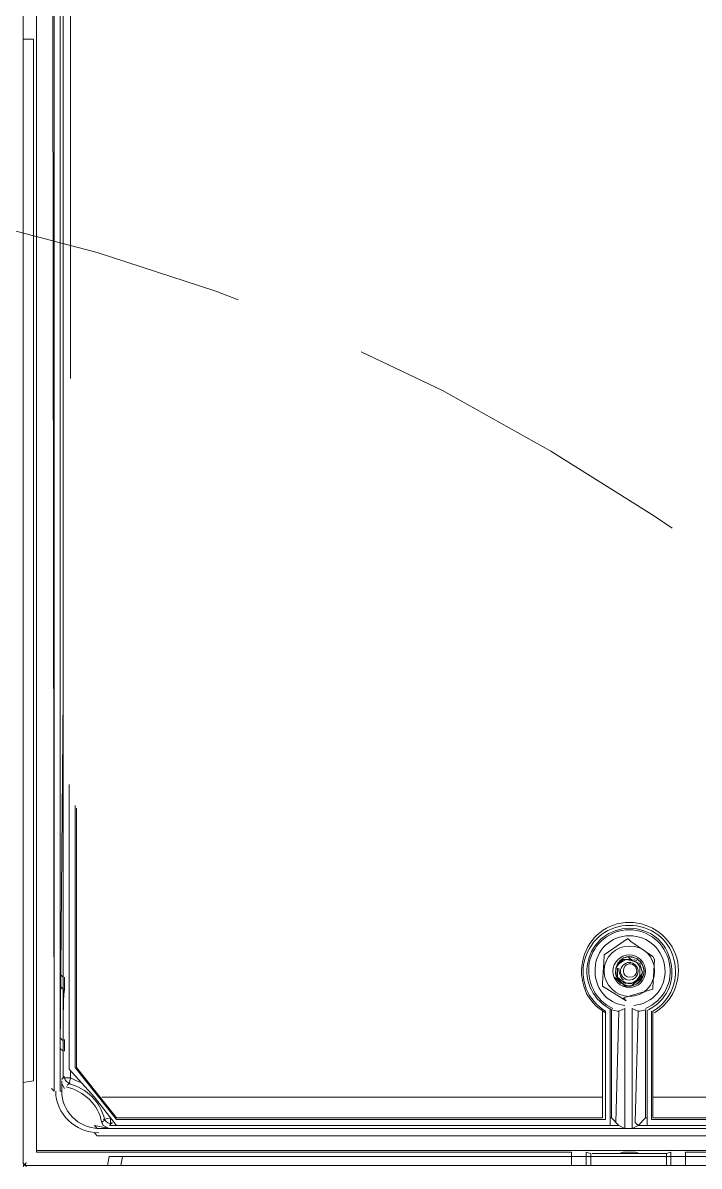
# Model space of a CAD drawing. Header units: metres. Extents: x 2999 to 3164, y 1641 to 1678.
# Drawn here: x 3009.257 to 3009.965, y 1652.676 to 1653.873 of the extents above; entities that cross this region are included whole.
import ezdxf

# ---------------------------------------------------------------- set-up
doc = ezdxf.new("R2010")
doc.units = ezdxf.units.M

msp = doc.modelspace()

# ---------------------------------------------------------------- linework, layer by layer
at = {"color": 7, "linetype": 'Continuous', "lineweight": 20, "true_color": 0x000007}
for points in [[(3009.2571, 1655.2093), (3009.2571, 1652.6781), (3009.2571, 1652.6781)], [(3009.2571, 1655.2093), (3009.2571, 1652.6781), (3009.2571, 1652.6781)], [(3009.299, 1653.2104), (3009.299, 1655.127), (3009.2974, 1655.1317), (3009.2974, 1654.9951)], [(3009.299, 1655.127), (3009.3067, 1655.127), (3009.3067, 1653.5006)], [(3009.271, 1655.1177), (3009.271, 1652.692), (3009.271, 1652.692)], [(3009.271, 1655.11), (3009.271, 1652.6905), (3009.271, 1652.6905)], [(3009.2897, 1654.9998), (3009.2866, 1655.0029), (3009.2897, 1652.7541)], [(3009.2959, 1652.7541), (3009.2959, 1654.9951), (3009.2897, 1654.9998), (3009.2897, 1652.7541)], [(3009.2571, 1653.856), (3009.2679, 1653.856), (3009.2679, 1652.765), (3009.2571, 1652.7634)], [(3009.299, 1652.7681), (3009.299, 1653.2104), (3009.299, 1653.2104)], [(3009.299, 1652.796), (3009.2959, 1652.7991), (3009.299, 1653.1685)], [(3009.299, 1653.1685), (3009.299, 1652.8736), (3009.299, 1652.8736)], [(3009.3052, 1653.0754), (3009.3052, 1652.7774), (3009.3052, 1652.7774)], [(3009.3114, 1652.7789), (3009.3114, 1653.0536), (3009.3114, 1653.0536)], [(3009.3129, 1652.7789), (3009.3129, 1653.0505), (3009.3129, 1653.0505)], [(3009.8872, 1652.8643), (3009.8825, 1652.869), (3009.8794, 1652.8736), (3009.8778, 1652.8767), (3009.8778, 1652.8829), (3009.8809, 1652.8876), (3009.8856, 1652.8907), (3009.8887, 1652.8922), (3009.8949, 1652.8907), (3009.8996, 1652.8891), (3009.9027, 1652.8845), (3009.9027, 1652.8783), (3009.9027, 1652.8752), (3009.8996, 1652.8705), (3009.8949, 1652.8674), (3009.8887, 1652.8674), (3009.8856, 1652.869)], [(3009.9027, 1652.8705), (3009.9058, 1652.8783), (3009.9027, 1652.8876), (3009.8965, 1652.8907), (3009.8918, 1652.8922), (3009.8856, 1652.8922), (3009.8809, 1652.8891), (3009.8778, 1652.8829), (3009.8778, 1652.8767), (3009.8794, 1652.8705), (3009.8825, 1652.8674), (3009.8809, 1652.8705)], [(3009.8934, 1652.8922), (3009.8903, 1652.8953), (3009.8903, 1652.8953)], [(3009.8918, 1652.8922), (3009.8949, 1652.8922), (3009.8949, 1652.8922)], [(3009.8965, 1652.8922), (3009.8996, 1652.8907), (3009.8996, 1652.8907)], [(3009.9027, 1652.8876), (3009.8996, 1652.8891), (3009.8996, 1652.8891)], [(3009.299, 1652.8736), (3009.2959, 1652.8767), (3009.2959, 1652.8767)], [(3009.8794, 1652.8829), (3009.8794, 1652.8736), (3009.8872, 1652.8674), (3009.8949, 1652.8674), (3009.9027, 1652.8705)], [(3009.9058, 1652.8783), (3009.9027, 1652.8736), (3009.8996, 1652.869), (3009.8934, 1652.8643), (3009.8872, 1652.8643)], [(3009.9058, 1652.8752), (3009.9027, 1652.8705), (3009.9027, 1652.8705)], [(3009.299, 1652.8612), (3009.2959, 1652.8643), (3009.2959, 1652.8643)], [(3009.8794, 1652.8705), (3009.8763, 1652.8736), (3009.8763, 1652.8736)], [(3009.8856, 1652.8674), (3009.8825, 1652.8674), (3009.8825, 1652.8674)], [(3009.8716, 1652.7479), (3009.8716, 1652.8395), (3009.8716, 1652.8395)], [(3009.8872, 1652.841), (3009.8809, 1652.8379), (3009.8794, 1652.8379), (3009.8732, 1652.8395)], [(3009.8809, 1652.7184), (3009.8732, 1652.7262), (3009.8732, 1652.8395)], [(3009.8872, 1652.841), (3009.8872, 1652.7153), (3009.8872, 1652.7153)], [(3009.8949, 1652.841), (3009.9011, 1652.8379), (3009.9027, 1652.8379), (3009.9089, 1652.8395)], [(3009.8949, 1652.7153), (3009.8949, 1652.841), (3009.8949, 1652.841)], [(3009.9089, 1652.8395), (3009.9089, 1652.7262), (3009.9011, 1652.7184)], [(3009.9104, 1652.8395), (3009.9104, 1652.7479), (3009.9104, 1652.7479)], [(3009.8639, 1652.8379), (3009.8639, 1652.7262), (3009.8639, 1652.7262)], [(3009.867, 1652.8379), (3009.867, 1652.7246), (3009.867, 1652.7246)], [(3009.8809, 1652.7184), (3009.8778, 1652.7215), (3009.8809, 1652.8379)], [(3009.9011, 1652.7184), (3009.898, 1652.7215), (3009.9011, 1652.8379)], [(3009.9151, 1652.8379), (3009.9151, 1652.7246), (3009.9151, 1652.7246)], [(3009.9166, 1652.8379), (3009.9166, 1652.7262), (3009.9166, 1652.7262)], [(3009.299, 1652.8069), (3009.2959, 1652.81), (3009.2959, 1652.81)], [(3009.299, 1652.796), (3009.2959, 1652.7991), (3009.2959, 1652.7991)], [(3009.3548, 1652.7246), (3009.3114, 1652.7789), (3009.3114, 1652.7789)], [(3009.3548, 1652.7262), (3009.3129, 1652.7789), (3009.3129, 1652.7789)], [(3009.3052, 1652.7619), (3009.3067, 1652.7681), (3009.299, 1652.7681)], [(3009.3052, 1652.7774), (3009.3316, 1652.7479), (3009.3316, 1652.7479)], [(3009.3067, 1652.7758), (3009.3067, 1652.7681), (3009.3067, 1652.7681)], [(3009.3067, 1652.7681), (3009.3129, 1652.765), (3009.3176, 1652.7634)], [(3009.2897, 1652.7541), (3009.2866, 1652.7572), (3009.2866, 1652.7572)], [(3009.2974, 1652.765), (3009.2974, 1652.7541), (3009.2974, 1652.7541)], [(3009.3005, 1652.7572), (3009.2974, 1652.7619), (3009.2974, 1652.765)], [(3009.2959, 1652.7541), (3009.2974, 1652.7541), (3009.2974, 1652.7541)], [(3009.3548, 1652.7184), (3009.3316, 1652.7479), (3009.3316, 1652.7479)], [(3009.3393, 1652.7479), (3009.8639, 1652.7479), (3009.8639, 1652.7479)], [(3009.8716, 1652.7479), (3009.8716, 1652.7184), (3009.3548, 1652.7184)], [(3009.9104, 1652.7184), (3009.9104, 1652.7479), (3009.9104, 1652.7479)], [(3009.9104, 1652.7184), (3010.4272, 1652.7184), (3010.4521, 1652.7479)], [(3009.9166, 1652.7479), (3010.4428, 1652.7479), (3010.4428, 1652.7479)], [(3009.3471, 1652.7153), (3009.3409, 1652.7184), (3009.3393, 1652.7215)], [(3009.3486, 1652.7262), (3009.3409, 1652.7246), (3009.3409, 1652.7246)], [(3009.3486, 1652.7262), (3009.3486, 1652.7184), (3009.3486, 1652.7184)], [(3009.3548, 1652.7262), (3009.8639, 1652.7262), (3009.8639, 1652.7262)], [(3009.3548, 1652.7246), (3009.867, 1652.7246), (3009.867, 1652.7246)], [(3009.8716, 1652.7262), (3009.8732, 1652.7262), (3009.8732, 1652.7262)], [(3009.9089, 1652.7262), (3009.9104, 1652.7262), (3009.9104, 1652.7262)], [(3009.9151, 1652.7246), (3010.4257, 1652.7246), (3010.4257, 1652.7246)], [(3009.9166, 1652.7262), (3010.4257, 1652.7262), (3010.4257, 1652.7262)], [(3009.3347, 1652.7153), (3009.3316, 1652.7184), (3009.3471, 1652.7153)], [(3009.3347, 1652.7076), (3009.3316, 1652.7107), (3009.3316, 1652.7107)], [(3010.4474, 1652.7153), (3009.3347, 1652.7153), (3009.3347, 1652.7153)], [(3009.3347, 1652.7076), (3010.4474, 1652.7076), (3010.4443, 1652.7107)], [(3010.4474, 1652.7076), (3009.3347, 1652.7076), (3009.3347, 1652.7076)], [(3009.3548, 1652.7184), (3009.3486, 1652.7184), (3009.3486, 1652.7184)], [(3009.8809, 1652.7184), (3009.8716, 1652.7184), (3009.8716, 1652.7184)], [(3009.8809, 1652.7184), (3009.8872, 1652.7153), (3009.8872, 1652.7153)], [(3009.9011, 1652.7184), (3009.8949, 1652.7153), (3009.8872, 1652.7153)], [(3009.9104, 1652.7184), (3009.9011, 1652.7184), (3009.9011, 1652.7184)], [(3009.9508, 1652.6905), (3010.511, 1652.6905), (3010.511, 1652.692), (3009.271, 1652.692)], [(3009.8313, 1652.6905), (3009.271, 1652.6905), (3009.271, 1652.692)], [(3009.3455, 1652.6765), (3009.3471, 1652.6858), (3009.361, 1652.6858), (3009.3595, 1652.6765)], [(3010.421, 1652.6858), (3009.361, 1652.6858), (3009.361, 1652.6858)], [(3009.8313, 1652.6905), (3009.8313, 1652.6765), (3009.8468, 1652.6765)], [(3009.8468, 1652.6905), (3009.8515, 1652.6889), (3009.8515, 1652.6889)], [(3009.8468, 1652.6905), (3009.8468, 1652.6765), (3009.8515, 1652.6765)], [(3009.8515, 1652.6889), (3009.8515, 1652.6765), (3009.9306, 1652.6765)], [(3009.9306, 1652.6889), (3009.9353, 1652.6905), (3009.9353, 1652.6905)], [(3009.9353, 1652.6905), (3009.9353, 1652.6765), (3009.9306, 1652.6765)], [(3009.9306, 1652.6889), (3009.9306, 1652.6765), (3009.9306, 1652.6765)], [(3009.9508, 1652.6905), (3009.9508, 1652.6765), (3009.9353, 1652.6765)], [(3009.8313, 1652.6765), (3009.2602, 1652.6765), (3009.2602, 1652.6765)], [(3009.2602, 1652.6765), (3010.5235, 1652.6765), (3010.5235, 1652.6765)], [(3010.5235, 1652.6765), (3009.9508, 1652.6765), (3009.9508, 1652.6765)]]:
    msp.add_lwpolyline(points, dxfattribs=at)
at = {"color": 30, "linetype": 'Continuous', "lineweight": 20, "true_color": 0x00001e}
for points in [[(3009.4821, 1653.5829), (3009.4588, 1653.5922), (3009.3347, 1653.6325), (3009.2105, 1653.6651), (3009.1205, 1653.6837)], [(3009.9368, 1653.3439), (3009.9182, 1653.3563), (3009.8096, 1653.4246), (3009.6963, 1653.4882), (3009.6109, 1653.5285)]]:
    msp.add_lwpolyline(points, dxfattribs=at)
at = {"color": 7, "linetype": 'Continuous', "lineweight": 20, "true_color": 0x000007}
msp.add_lwpolyline([(3009.9182, 1652.8922), (3009.9166, 1652.8953), (3009.8934, 1652.9109), (3009.8903, 1652.914), (3009.8654, 1652.8969), (3009.8654, 1652.8953), (3009.8639, 1652.8674), (3009.8639, 1652.8643), (3009.8887, 1652.8488), (3009.8856, 1652.8519), (3009.9166, 1652.8612), (3009.9166, 1652.8628)], close=True, dxfattribs=at)
for points, knots in [([(3009.9182, 1652.8364), (3009.9368, 1652.8472), (3009.9477, 1652.8705), (3009.9415, 1652.8938), (3009.9415, 1652.8938), (3009.9353, 1652.9155), (3009.9151, 1652.931), (3009.8918, 1652.931), (3009.8918, 1652.931), (3009.8685, 1652.931), (3009.8499, 1652.9155), (3009.8437, 1652.8938), (3009.8437, 1652.8938), (3009.8375, 1652.8705), (3009.8468, 1652.8472), (3009.867, 1652.8364)], [0, 0, 0, 0, 0.0625, 0.0625, 0.0625, 0.062501, 0.125, 0.125, 0.125, 0.125001, 0.1875, 0.1875, 0.1875, 0.187501, 1, 1, 1, 1]), ([(3009.9166, 1652.8379), (3009.9353, 1652.8488), (3009.9446, 1652.8721), (3009.9384, 1652.8922), (3009.9384, 1652.8922), (3009.9337, 1652.914), (3009.9135, 1652.9279), (3009.8918, 1652.9279), (3009.8918, 1652.9279), (3009.8701, 1652.9279), (3009.8515, 1652.914), (3009.8453, 1652.8922), (3009.8453, 1652.8922), (3009.839, 1652.8721), (3009.8484, 1652.8488), (3009.867, 1652.8379)], [0, 0, 0, 0, 0.0625, 0.0625, 0.0625, 0.062501, 0.125, 0.125, 0.125, 0.125001, 0.1875, 0.1875, 0.1875, 0.187501, 1, 1, 1, 1]), ([(3009.912, 1652.8395), (3009.9306, 1652.8488), (3009.9399, 1652.869), (3009.9353, 1652.8891), (3009.9353, 1652.8891), (3009.9306, 1652.9109), (3009.9135, 1652.9248), (3009.8918, 1652.9248), (3009.8918, 1652.9248), (3009.8716, 1652.9248), (3009.853, 1652.9109), (3009.8484, 1652.8891), (3009.8484, 1652.8891), (3009.8437, 1652.869), (3009.8546, 1652.8488), (3009.8732, 1652.8395)], [0, 0, 0, 0, 0.0625, 0.0625, 0.0625, 0.062501, 0.125, 0.125, 0.125, 0.125001, 0.1875, 0.1875, 0.1875, 0.187501, 1, 1, 1, 1]), ([(3009.9089, 1652.841), (3009.9275, 1652.8488), (3009.9384, 1652.869), (3009.9337, 1652.8891), (3009.9337, 1652.8891), (3009.9291, 1652.9093), (3009.912, 1652.9233), (3009.8918, 1652.9233), (3009.8918, 1652.9233), (3009.8716, 1652.9233), (3009.8546, 1652.9093), (3009.8499, 1652.8891), (3009.8499, 1652.8891), (3009.8468, 1652.869), (3009.8561, 1652.8488), (3009.8747, 1652.841)], [0, 0, 0, 0, 0.0625, 0.0625, 0.0625, 0.062501, 0.125, 0.125, 0.125, 0.125001, 0.1875, 0.1875, 0.1875, 0.187501, 1, 1, 1, 1]), ([(3009.8965, 1652.8441), (3009.9166, 1652.8457), (3009.9306, 1652.8628), (3009.9291, 1652.8829), (3009.9291, 1652.8829), (3009.9275, 1652.9016), (3009.912, 1652.9171), (3009.8918, 1652.9171), (3009.8918, 1652.9171), (3009.8732, 1652.9171), (3009.8561, 1652.9016), (3009.8561, 1652.8829), (3009.8561, 1652.8829), (3009.8546, 1652.8628), (3009.8685, 1652.8457), (3009.8872, 1652.8441)], [0, 0, 0, 0, 0.0625, 0.0625, 0.0625, 0.062501, 0.125, 0.125, 0.125, 0.125001, 0.1875, 0.1875, 0.1875, 0.187501, 1, 1, 1, 1]), ([(3009.9182, 1652.8798), (3009.9182, 1652.8953), (3009.9073, 1652.9062), (3009.8918, 1652.9062), (3009.8918, 1652.9062), (3009.8778, 1652.9062), (3009.8654, 1652.8953), (3009.8654, 1652.8798), (3009.8654, 1652.8798), (3009.8654, 1652.8659), (3009.8778, 1652.8534), (3009.8918, 1652.8534), (3009.8918, 1652.8534), (3009.9073, 1652.8534), (3009.9182, 1652.8659), (3009.9182, 1652.8798)], [0, 0, 0, 0, 0.0625, 0.0625, 0.0625, 0.062501, 0.125, 0.125, 0.125, 0.125001, 0.1875, 0.1875, 0.1875, 0.187501, 1, 1, 1, 1]), ([(3009.9089, 1652.8798), (3009.9089, 1652.8891), (3009.9011, 1652.8969), (3009.8918, 1652.8969), (3009.8918, 1652.8969), (3009.8825, 1652.8969), (3009.8747, 1652.8891), (3009.8747, 1652.8798), (3009.8747, 1652.8798), (3009.8747, 1652.8705), (3009.8825, 1652.8628), (3009.8918, 1652.8628), (3009.8918, 1652.8628), (3009.9011, 1652.8628), (3009.9089, 1652.8705), (3009.9089, 1652.8798)], [0, 0, 0, 0, 0.0625, 0.0625, 0.0625, 0.062501, 0.125, 0.125, 0.125, 0.125001, 0.1875, 0.1875, 0.1875, 0.187501, 1, 1, 1, 1]), ([(3009.9011, 1652.8922), (3009.8965, 1652.8953), (3009.8903, 1652.8953), (3009.8856, 1652.8938), (3009.8856, 1652.8938), (3009.8809, 1652.8907), (3009.8778, 1652.886), (3009.8778, 1652.8814), (3009.8778, 1652.8814), (3009.8763, 1652.8752), (3009.8794, 1652.8705), (3009.884, 1652.8674)], [0, 0, 0, 0, 0.083333, 0.083333, 0.083333, 0.083334, 0.166667, 0.166667, 0.166667, 0.166668, 1, 1, 1, 1]), ([(3009.9073, 1652.8798), (3009.9073, 1652.8876), (3009.8996, 1652.8953), (3009.8918, 1652.8953), (3009.8918, 1652.8953), (3009.884, 1652.8953), (3009.8778, 1652.8876), (3009.8778, 1652.8798), (3009.8778, 1652.8798), (3009.8778, 1652.8721), (3009.884, 1652.8643), (3009.8918, 1652.8643), (3009.8918, 1652.8643), (3009.8996, 1652.8643), (3009.9073, 1652.8721), (3009.9073, 1652.8798)], [0, 0, 0, 0, 0.0625, 0.0625, 0.0625, 0.062501, 0.125, 0.125, 0.125, 0.125001, 0.1875, 0.1875, 0.1875, 0.187501, 1, 1, 1, 1]), ([(3009.9011, 1652.8798), (3009.9011, 1652.8845), (3009.8965, 1652.8891), (3009.8918, 1652.8891), (3009.8918, 1652.8891), (3009.8872, 1652.8891), (3009.8825, 1652.8845), (3009.8825, 1652.8798), (3009.8825, 1652.8798), (3009.8825, 1652.8752), (3009.8872, 1652.8705), (3009.8918, 1652.8705), (3009.8918, 1652.8705), (3009.8965, 1652.8705), (3009.9011, 1652.8752), (3009.9011, 1652.8798)], [0, 0, 0, 0, 0.0625, 0.0625, 0.0625, 0.062501, 0.125, 0.125, 0.125, 0.125001, 0.1875, 0.1875, 0.1875, 0.187501, 1, 1, 1, 1]), ([(3009.884, 1652.8674), (3009.8903, 1652.8628), (3009.8996, 1652.8643), (3009.9042, 1652.8705), (3009.9042, 1652.8705), (3009.9089, 1652.8767), (3009.9073, 1652.886), (3009.9027, 1652.8907)], [0, 0, 0, 0, 0.125, 0.125, 0.125, 0.125001, 1, 1, 1, 1]), ([(3009.8996, 1652.8798), (3009.8996, 1652.8845), (3009.8965, 1652.8876), (3009.8918, 1652.8876), (3009.8918, 1652.8876), (3009.8887, 1652.8876), (3009.8856, 1652.8845), (3009.8856, 1652.8798), (3009.8856, 1652.8798), (3009.8856, 1652.8767), (3009.8887, 1652.8736), (3009.8918, 1652.8736), (3009.8918, 1652.8736), (3009.8965, 1652.8736), (3009.8996, 1652.8767), (3009.8996, 1652.8798)], [0, 0, 0, 0, 0.0625, 0.0625, 0.0625, 0.062501, 0.125, 0.125, 0.125, 0.125001, 0.1875, 0.1875, 0.1875, 0.187501, 1, 1, 1, 1]), ([(3009.853, 1652.6889), (3009.8546, 1652.6889), (3009.8716, 1652.6889), (3009.8918, 1652.6889), (3009.8918, 1652.6889), (3009.912, 1652.6889), (3009.9291, 1652.6889), (3009.9306, 1652.6889)], [0, 0, 0, 0, 0.125, 0.125, 0.125, 0.125001, 1, 1, 1, 1]), ([(3009.9011, 1652.6889), (3009.9011, 1652.6905), (3009.8965, 1652.6905), (3009.8918, 1652.6905), (3009.8918, 1652.6905), (3009.8872, 1652.6905), (3009.8825, 1652.6905), (3009.8825, 1652.6889), (3009.8825, 1652.6889), (3009.8825, 1652.6889), (3009.8872, 1652.6889), (3009.8918, 1652.6889), (3009.8918, 1652.6889), (3009.8965, 1652.6889), (3009.9011, 1652.6889), (3009.9011, 1652.6889)], [0, 0, 0, 0, 0.0625, 0.0625, 0.0625, 0.062501, 0.125, 0.125, 0.125, 0.125001, 0.1875, 0.1875, 0.1875, 0.187501, 1, 1, 1, 1])]:
    msp.add_open_spline(points, degree=3, knots=knots, dxfattribs=at)
for points in [[(3009.9073, 1652.8798), (3009.9073, 1652.8829), (3009.9058, 1652.886), (3009.9042, 1652.8891)], [(3009.8809, 1652.8829), (3009.8809, 1652.8783), (3009.8825, 1652.8736), (3009.8856, 1652.8705)], [(3009.3005, 1652.8628), (3009.299, 1652.855), (3009.299, 1652.8348), (3009.299, 1652.81)], [(3009.3005, 1652.8596), (3009.3005, 1652.8612), (3009.3005, 1652.8674), (3009.3005, 1652.8736)], [(3009.8887, 1652.8674), (3009.8934, 1652.8659), (3009.8996, 1652.8674), (3009.9027, 1652.8721)], [(3009.3005, 1652.796), (3009.3005, 1652.796), (3009.3005, 1652.8007), (3009.3005, 1652.8084)], [(3009.3005, 1652.7696), (3009.299, 1652.7681), (3009.2974, 1652.7665), (3009.2974, 1652.7665)], [(3009.3005, 1652.7681), (3009.3005, 1652.765), (3009.3036, 1652.7634), (3009.3067, 1652.7619)], [(3009.3393, 1652.7215), (3009.3362, 1652.7401), (3009.3207, 1652.7541), (3009.3021, 1652.7588)], [(3009.3052, 1652.7634), (3009.3052, 1652.7619), (3009.3036, 1652.7619), (3009.3036, 1652.7603)], [(3009.3424, 1652.7246), (3009.3378, 1652.7433), (3009.3238, 1652.7572), (3009.3052, 1652.7619)], [(3009.2912, 1652.7541), (3009.2912, 1652.7308), (3009.3114, 1652.7107), (3009.3362, 1652.7107)], [(3009.2912, 1652.7541), (3009.2912, 1652.7308), (3009.3114, 1652.7107), (3009.3362, 1652.7107)], [(3009.2974, 1652.7541), (3009.2974, 1652.7339), (3009.3145, 1652.7153), (3009.3362, 1652.7153)], [(3009.2974, 1652.7541), (3009.2974, 1652.7339), (3009.3145, 1652.7153), (3009.3362, 1652.7153)], [(3009.3393, 1652.7215), (3009.3409, 1652.7231), (3009.3424, 1652.7231), (3009.3424, 1652.7246)], [(3009.3424, 1652.7246), (3009.344, 1652.7215), (3009.3471, 1652.72), (3009.3502, 1652.72)], [(3009.3471, 1652.7184), (3009.3486, 1652.7184), (3009.3486, 1652.72), (3009.3502, 1652.7215)], [(3009.8468, 1652.692), (3009.8468, 1652.692), (3009.8406, 1652.692), (3009.8328, 1652.692)], [(3009.9523, 1652.692), (3009.9446, 1652.692), (3009.9368, 1652.692), (3009.9368, 1652.692)], [(3009.2571, 1652.6765), (3009.2586, 1652.6765), (3009.2602, 1652.6781), (3009.2602, 1652.6796)], [(3009.2571, 1652.6796), (3009.2571, 1652.6781), (3009.2586, 1652.6765), (3009.2602, 1652.6765)], [(3009.2602, 1652.675), (3009.2602, 1652.6765), (3009.2586, 1652.6781), (3009.2571, 1652.6781)], [(3009.2602, 1652.6781), (3009.2586, 1652.6781), (3009.2571, 1652.6765), (3009.2571, 1652.675)]]:
    msp.add_open_spline(points, degree=3, dxfattribs=at)

doc.saveas('drawing.dxf')
